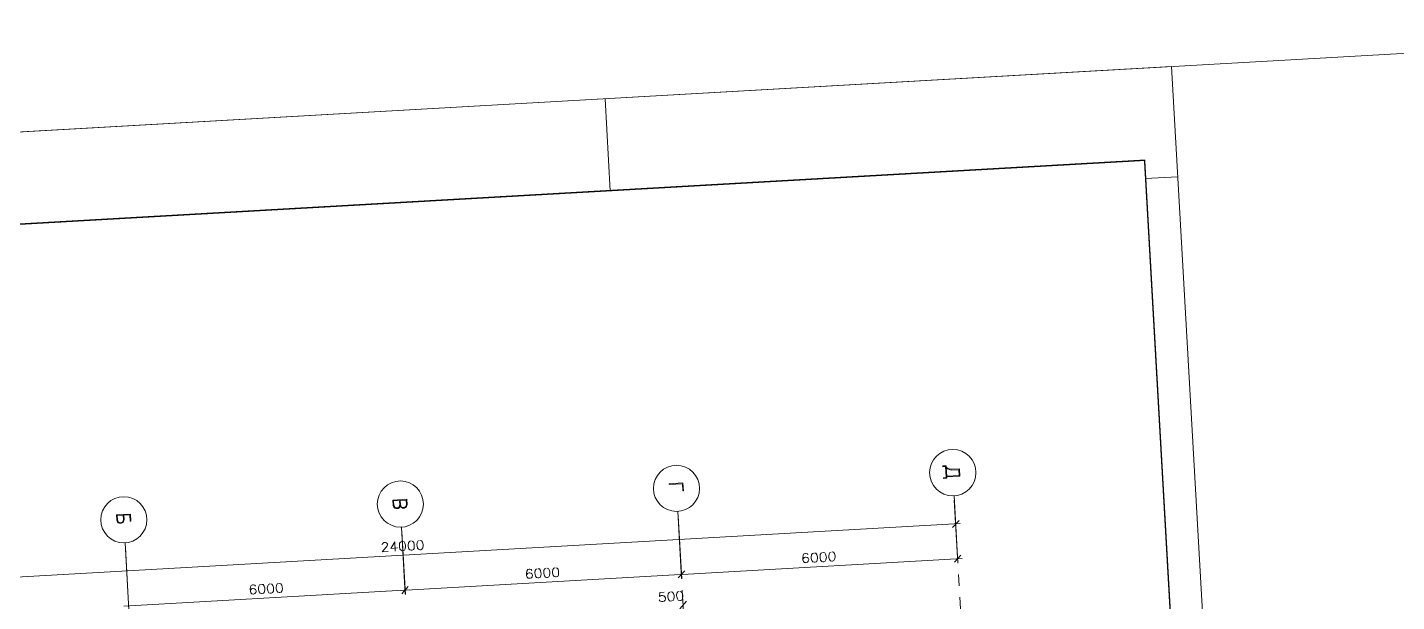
# Model space of a CAD drawing. Header units: metres. Extents: x 107714.2 to 107732.3, y 110797.9 to 110846.2.
# Drawn here: x 107716.82649 to 107716.83818, y 110843.49447 to 110843.49937 of the extents above; entities that cross this region are included whole.
import ezdxf

# ---------------------------------------------------------------- set-up
doc = ezdxf.new("R2010")
doc.units = ezdxf.units.M
doc.linetypes.add('_ШПТ__20_т__2_5__Линия сетки', pattern=[25, 20, -2.5, 0, -2.5])
doc.linetypes.add('CENTER', pattern=[50.8, 31.75, -6.35, 6.35, -6.35])
doc.layers.add('PDF _Геометрия', color=7, linetype='Continuous')
doc.layers.add('ОСИ', color=251, linetype='CENTER', lineweight=18)

msp = doc.modelspace()

# ---------------------------------------------------------------- linework, layer by layer
at = {"layer": 'PDF _Геометрия', "lineweight": 18}
for points in [[(107716.819751, 110843.498096), (107716.821078, 110843.47475), (107716.837585, 110843.475689), (107716.836258, 110843.499034)], [(107716.829689, 110843.49498), (107716.829679, 110843.494974), (107716.829671, 110843.494964), (107716.829669, 110843.494944), (107716.82967, 110843.494934), (107716.829674, 110843.494914), (107716.829683, 110843.494904), (107716.829693, 110843.4949), (107716.829702, 110843.494901), (107716.829713, 110843.494906), (107716.829719, 110843.494917), (107716.829721, 110843.494937), (107716.829721, 110843.494947), (107716.829716, 110843.494966), (107716.829709, 110843.494976), (107716.829697, 110843.49498)], [(107716.829764, 110843.494984), (107716.829754, 110843.494979), (107716.829746, 110843.494968), (107716.829744, 110843.494948), (107716.829745, 110843.494938), (107716.829749, 110843.494918), (107716.829758, 110843.494909), (107716.829768, 110843.494904), (107716.829777, 110843.494905), (107716.829788, 110843.49491), (107716.829794, 110843.494921), (107716.829796, 110843.494941), (107716.829796, 110843.494951), (107716.829791, 110843.494971), (107716.829784, 110843.49498), (107716.829772, 110843.494985)], [(107716.829839, 110843.494988), (107716.829827, 110843.494983), (107716.829821, 110843.494972), (107716.829819, 110843.494952), (107716.82982, 110843.494942), (107716.829824, 110843.494923), (107716.829831, 110843.494913), (107716.829843, 110843.494909), (107716.829851, 110843.494909), (107716.829861, 110843.494915), (107716.829869, 110843.494925), (107716.829871, 110843.494945), (107716.829871, 110843.494955), (107716.829866, 110843.494975), (107716.829857, 110843.494984), (107716.829847, 110843.494989)], [(107716.833205, 110843.494881), (107716.833194, 110843.494877), (107716.833186, 110843.494865), (107716.833184, 110843.494846), (107716.833184, 110843.494835), (107716.833189, 110843.494817), (107716.833198, 110843.494805), (107716.83321, 110843.494803), (107716.833216, 110843.494803), (107716.833228, 110843.494807), (107716.833234, 110843.494819), (107716.833238, 110843.494838), (107716.833237, 110843.494849), (107716.833231, 110843.494867), (107716.833224, 110843.494879), (107716.833212, 110843.494881)], [(107716.83328, 110843.494885), (107716.833269, 110843.494881), (107716.833261, 110843.494869), (107716.833259, 110843.494851), (107716.833259, 110843.494839), (107716.833264, 110843.494821), (107716.833273, 110843.49481), (107716.833284, 110843.494807), (107716.833291, 110843.494807), (107716.833303, 110843.494811), (107716.833309, 110843.494823), (107716.833313, 110843.494842), (107716.833312, 110843.494854), (107716.833306, 110843.494872), (107716.833299, 110843.494883), (107716.833287, 110843.494886)], [(107716.833355, 110843.494889), (107716.833343, 110843.494885), (107716.833336, 110843.494873), (107716.833334, 110843.494855), (107716.833334, 110843.494843), (107716.833339, 110843.494825), (107716.833348, 110843.494814), (107716.833359, 110843.494811), (107716.833366, 110843.494812), (107716.833377, 110843.494816), (107716.833383, 110843.494828), (107716.833387, 110843.494846), (107716.833387, 110843.494858), (107716.833381, 110843.494876), (107716.833373, 110843.494887), (107716.833362, 110843.49489)], [(107716.830846, 110843.494747), (107716.830836, 110843.494743), (107716.830828, 110843.494731), (107716.830826, 110843.494712), (107716.830827, 110843.494701), (107716.830831, 110843.494683), (107716.83084, 110843.494671), (107716.83085, 110843.494669), (107716.830858, 110843.494669), (107716.83087, 110843.494673), (107716.830876, 110843.494685), (107716.830878, 110843.494704), (107716.830877, 110843.494715), (107716.830873, 110843.494733), (107716.830866, 110843.494745), (107716.830854, 110843.494747)], [(107716.830921, 110843.494751), (107716.830911, 110843.494747), (107716.830903, 110843.494735), (107716.830901, 110843.494717), (107716.830901, 110843.494705), (107716.830906, 110843.494687), (107716.830915, 110843.494676), (107716.830925, 110843.494673), (107716.830933, 110843.494673), (107716.830945, 110843.494677), (107716.830951, 110843.494689), (107716.830953, 110843.494708), (107716.830952, 110843.49472), (107716.830948, 110843.494738), (107716.830941, 110843.494749), (107716.830929, 110843.494752)], [(107716.830995, 110843.494755), (107716.830986, 110843.494751), (107716.830978, 110843.494739), (107716.830976, 110843.494721), (107716.830976, 110843.494709), (107716.830981, 110843.494691), (107716.83099, 110843.49468), (107716.831, 110843.494677), (107716.831008, 110843.494678), (107716.83102, 110843.494682), (107716.831026, 110843.494694), (107716.831028, 110843.494712), (107716.831027, 110843.494724), (107716.831023, 110843.494742), (107716.831016, 110843.494753), (107716.831004, 110843.494756)], [(107716.828488, 110843.494613), (107716.828476, 110843.494609), (107716.82847, 110843.494597), (107716.828466, 110843.494578), (107716.828467, 110843.494567), (107716.828473, 110843.494549), (107716.82848, 110843.494537), (107716.828492, 110843.494535), (107716.828499, 110843.494535), (107716.82851, 110843.494539), (107716.828518, 110843.494551), (107716.82852, 110843.49457), (107716.82852, 110843.494581), (107716.828515, 110843.494599), (107716.828506, 110843.494611), (107716.828494, 110843.494613)], [(107716.828563, 110843.494617), (107716.828551, 110843.494613), (107716.828545, 110843.494601), (107716.828541, 110843.494583), (107716.828542, 110843.494571), (107716.828548, 110843.494553), (107716.828555, 110843.494542), (107716.828567, 110843.494539), (107716.828574, 110843.494539), (107716.828585, 110843.494543), (107716.828593, 110843.494555), (107716.828595, 110843.494574), (107716.828594, 110843.494586), (107716.82859, 110843.494604), (107716.828581, 110843.494615), (107716.828569, 110843.494617)], [(107716.828638, 110843.494621), (107716.828626, 110843.494617), (107716.82862, 110843.494605), (107716.828616, 110843.494587), (107716.828617, 110843.494575), (107716.828623, 110843.494557), (107716.82863, 110843.494546), (107716.828642, 110843.494543), (107716.828649, 110843.494544), (107716.82866, 110843.494548), (107716.828668, 110843.49456), (107716.82867, 110843.494578), (107716.828669, 110843.49459), (107716.828665, 110843.494608), (107716.828656, 110843.494619), (107716.828644, 110843.494622)], [(107716.831982, 110843.494549), (107716.831971, 110843.494545), (107716.831963, 110843.494533), (107716.831961, 110843.494515), (107716.831961, 110843.494503), (107716.831966, 110843.494485), (107716.831975, 110843.494474), (107716.831986, 110843.494471), (107716.831993, 110843.494472), (107716.832005, 110843.494476), (107716.832011, 110843.494488), (107716.832015, 110843.494506), (107716.832014, 110843.494518), (107716.832008, 110843.494536), (107716.832, 110843.494547), (107716.831989, 110843.49455)], [(107716.832057, 110843.494554), (107716.832045, 110843.49455), (107716.832038, 110843.494538), (107716.832035, 110843.494519), (107716.832036, 110843.494507), (107716.832041, 110843.494489), (107716.832049, 110843.494478), (107716.832061, 110843.494475), (107716.832068, 110843.494476), (107716.832079, 110843.49448), (107716.832085, 110843.494492), (107716.832089, 110843.49451), (107716.832089, 110843.494522), (107716.832083, 110843.49454), (107716.832075, 110843.494551), (107716.832064, 110843.494554)]]:
    msp.add_lwpolyline(points, close=True, dxfattribs=at)
for points in [[(107716.831424, 110843.498759), (107716.831469, 110843.497974)], [(107716.836037, 110843.498077), (107716.836311, 110843.498092)], [(107716.829522, 110843.49495), (107716.829522, 110843.494955), (107716.829525, 110843.494962), (107716.829529, 110843.494966), (107716.829536, 110843.494971), (107716.829551, 110843.494972), (107716.829559, 110843.494968), (107716.829563, 110843.494964), (107716.829567, 110843.494958), (107716.829567, 110843.49495), (107716.829564, 110843.494943), (107716.829556, 110843.494931), (107716.829522, 110843.49489), (107716.829574, 110843.494893)], [(107716.829634, 110843.494897), (107716.829629, 110843.494977), (107716.829595, 110843.494921), (107716.829652, 110843.494924)], [(107716.833156, 110843.494866), (107716.833152, 110843.494875), (107716.83314, 110843.494877), (107716.833134, 110843.494877), (107716.833122, 110843.494873), (107716.833116, 110843.494861), (107716.833112, 110843.494842), (107716.833113, 110843.494824), (107716.833119, 110843.494809), (107716.833126, 110843.494801), (107716.833138, 110843.494799), (107716.833141, 110843.494799), (107716.833153, 110843.494803), (107716.833159, 110843.494812), (107716.833163, 110843.494822), (107716.833163, 110843.494827), (107716.833158, 110843.494837), (107716.83315, 110843.494844), (107716.833139, 110843.494847), (107716.833135, 110843.494847), (107716.833124, 110843.494843), (107716.833118, 110843.494834), (107716.833113, 110843.494824)], [(107716.830798, 110843.494732), (107716.830794, 110843.494741), (107716.830782, 110843.494743), (107716.830776, 110843.494743), (107716.830764, 110843.494739), (107716.830757, 110843.494727), (107716.830754, 110843.494708), (107716.830755, 110843.49469), (107716.83076, 110843.494675), (107716.830768, 110843.494667), (107716.83078, 110843.494665), (107716.830784, 110843.494665), (107716.830795, 110843.494669), (107716.830801, 110843.494678), (107716.830804, 110843.494688), (107716.830804, 110843.494693), (107716.8308, 110843.494703), (107716.830793, 110843.49471), (107716.830781, 110843.494713), (107716.830777, 110843.494713), (107716.830766, 110843.494709), (107716.830758, 110843.4947), (107716.830755, 110843.49469)], [(107716.82844, 110843.494598), (107716.828435, 110843.494606), (107716.828425, 110843.494609), (107716.828416, 110843.494609), (107716.828405, 110843.494605), (107716.828399, 110843.494593), (107716.828396, 110843.494574), (107716.828398, 110843.494556), (107716.828402, 110843.494541), (107716.828409, 110843.494533), (107716.828421, 110843.494531), (107716.828424, 110843.494531), (107716.828435, 110843.494535), (107716.828443, 110843.494544), (107716.828446, 110843.494554), (107716.828446, 110843.494559), (107716.828442, 110843.494569), (107716.828433, 110843.494576), (107716.828421, 110843.494579), (107716.828418, 110843.494579), (107716.828406, 110843.494575), (107716.8284, 110843.494566), (107716.828398, 110843.494556)], [(107716.831929, 110843.494546), (107716.831892, 110843.494544), (107716.831889, 110843.494511), (107716.831894, 110843.494514), (107716.831904, 110843.494518), (107716.831915, 110843.494519), (107716.831927, 110843.494516), (107716.831934, 110843.494508), (107716.83194, 110843.494499), (107716.83194, 110843.49449), (107716.831936, 110843.494478), (107716.83193, 110843.494471), (107716.831918, 110843.494467), (107716.831907, 110843.494467), (107716.831896, 110843.494469), (107716.831891, 110843.494472), (107716.831887, 110843.494481)]]:
    msp.add_lwpolyline(points, dxfattribs=at)
at = {"layer": 'PDF _Геометрия', "lineweight": 0, "const_width": 0.0000117}
msp.add_lwpolyline([(107716.820069, 110843.497327), (107716.821336, 110843.47504), (107716.837295, 110843.475947), (107716.836029, 110843.498234)], close=True, dxfattribs=at)
at = {"layer": 'PDF _Геометрия', "lineweight": 13}
for points in [[(107716.834335, 110843.495529), (107716.834335, 110843.495524), (107716.834312, 110843.495523), (107716.834312, 110843.495518), (107716.834341, 110843.49552), (107716.83434, 110843.49553), (107716.834453, 110843.495536), (107716.83445, 110843.495599), (107716.834382, 110843.495596), (107716.83436, 110843.495599), (107716.834348, 110843.495604), (107716.834335, 110843.495615), (107716.834335, 110843.495626), (107716.834306, 110843.495625), (107716.834307, 110843.495618), (107716.83433, 110843.495619)], [(107716.83434, 110843.495536), (107716.834446, 110843.495542), (107716.834443, 110843.495592), (107716.834382, 110843.495589), (107716.83436, 110843.495594), (107716.834348, 110843.495599), (107716.834336, 110843.49561)], [(107716.832085, 110843.495473), (107716.831972, 110843.495467), (107716.831971, 110843.495472), (107716.832089, 110843.495479), (107716.832093, 110843.495412), (107716.832088, 110843.495412)], [(107716.827367, 110843.495207), (107716.82737, 110843.495152), (107716.827377, 110843.495152), (107716.827374, 110843.495214), (107716.827255, 110843.495207), (107716.827258, 110843.495162), (107716.827264, 110843.495146), (107716.827269, 110843.49514), (107716.827281, 110843.495135), (107716.827298, 110843.495136), (107716.827309, 110843.495142), (107716.827314, 110843.495149), (107716.82732, 110843.495166), (107716.827317, 110843.495204)], [(107716.827311, 110843.495204), (107716.827313, 110843.495165), (107716.827309, 110843.495148), (107716.827298, 110843.495141), (107716.827281, 110843.49514), (107716.827269, 110843.495146), (107716.827263, 110843.495163), (107716.827261, 110843.495201)], [(107716.832078, 110843.49466), (107716.832047, 110843.495197)], [(107716.82972, 110843.494526), (107716.829689, 110843.495063)], [(107716.82736, 110843.494392), (107716.82733, 110843.494929)], [(107716.832047, 110843.494668), (107716.832104, 110843.49473)], [(107716.829689, 110843.494534), (107716.829744, 110843.494596)]]:
    msp.add_lwpolyline(points, close=True, dxfattribs=at)
for points in [[(107716.829673, 110843.495291), (107716.829679, 110843.495275), (107716.829686, 110843.495269), (107716.829696, 110843.495264), (107716.829713, 110843.495265), (107716.829724, 110843.495271), (107716.82973, 110843.495278), (107716.829734, 110843.495295), (107716.829732, 110843.49534), (107716.829614, 110843.495333), (107716.829616, 110843.495288), (107716.829622, 110843.495272), (107716.829629, 110843.495265), (107716.829641, 110843.495261), (107716.829658, 110843.495262), (107716.829668, 110843.495268), (107716.829674, 110843.495275), (107716.829678, 110843.495291)], [(107716.829676, 110843.49533), (107716.829678, 110843.495291), (107716.829685, 110843.495275), (107716.829696, 110843.495269), (107716.829712, 110843.49527), (107716.829724, 110843.495277), (107716.829729, 110843.495294), (107716.829727, 110843.495333), (107716.829619, 110843.495327), (107716.829621, 110843.495288), (107716.829629, 110843.495272), (107716.829641, 110843.495266), (107716.829658, 110843.495267), (107716.829667, 110843.495274), (107716.829673, 110843.495291), (107716.829671, 110843.495329)], [(107716.834403, 110843.495371), (107716.834435, 110843.494797)], [(107716.834419, 110843.49509), (107716.834405, 110843.495331), (107716.834435, 110843.494794)], [(107716.832045, 110843.495237), (107716.832077, 110843.494663)], [(107716.83439, 110843.495099), (107716.834445, 110843.49516)], [(107716.834456, 110843.495132), (107716.824943, 110843.494592)], [(107716.829687, 110843.495103), (107716.829719, 110843.494529)], [(107716.827327, 110843.494969), (107716.82736, 110843.494395)], [(107716.832035, 110843.494696), (107716.834473, 110843.494835)], [(107716.834407, 110843.494802), (107716.834461, 110843.494864)], [(107716.829678, 110843.494562), (107716.832115, 110843.494701)], [(107716.834441, 110843.494699), (107716.834446, 110843.494601)], [(107716.827318, 110843.494428), (107716.829756, 110843.494566)], [(107716.832083, 110843.494565), (107716.832089, 110843.494467)], [(107716.832118, 110843.494469), (107716.832062, 110843.494405)], [(107716.832099, 110843.494282), (107716.832088, 110843.494477)], [(107716.834452, 110843.494503), (107716.83448, 110843.49401)]]:
    msp.add_lwpolyline(points, dxfattribs=at)
for centre, radius in [((107716.834392, 110843.495567), 0.000198), ((107716.832034, 110843.495433), 0.000197), ((107716.829677, 110843.495299), 0.000197), ((107716.827317, 110843.495165), 0.000197)]:
    msp.add_circle(centre, radius, dxfattribs=at)
at = {"layer": 'ОСИ', "linetype": '_ШПТ__20_т__2_5__Линия сетки', "lineweight": 5}
msp.add_line((107715.049825, 110843.397498), (107729.233661, 110844.203672), dxfattribs=at)

doc.saveas('drawing.dxf')
